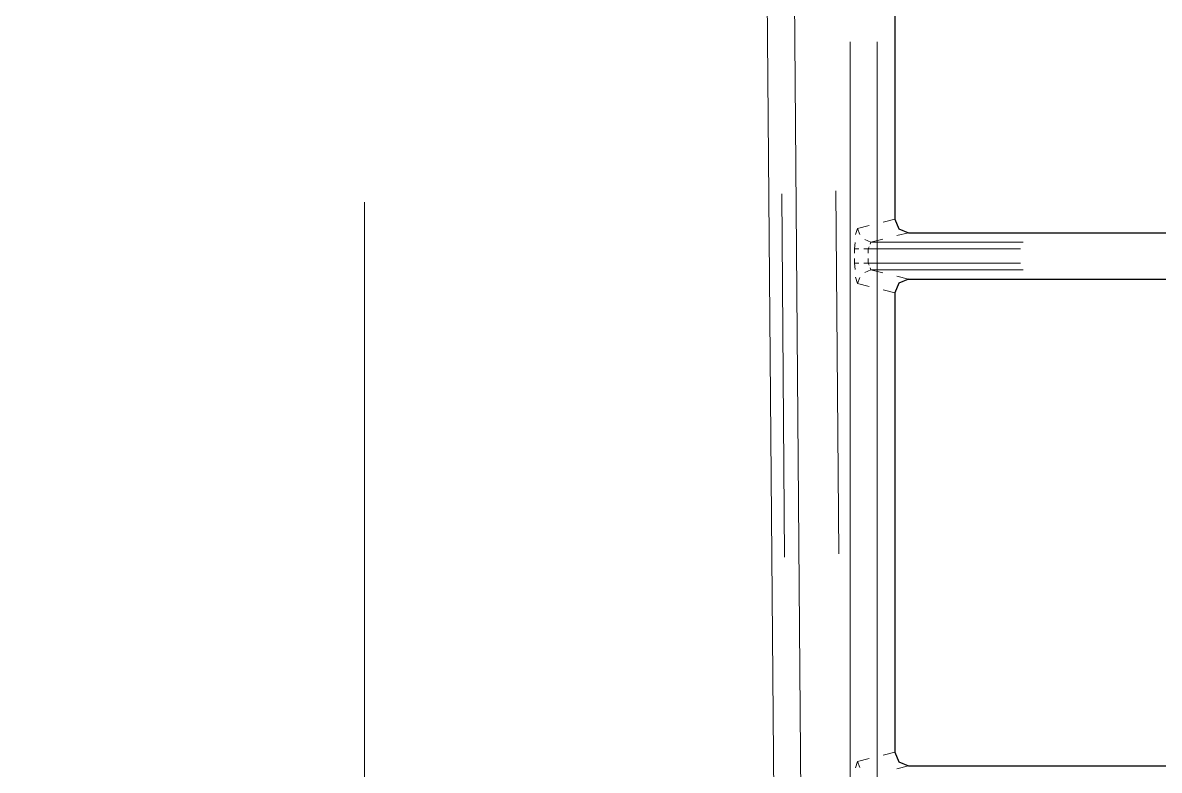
# Model space of a CAD drawing. Header units: millimetres. Extents: x 0 to 1989, y -338 to 950.
# Drawn here: x 535.8 to 619, y 182 to 236.6 of the extents above; entities that cross this region are included whole.
import ezdxf

# ---------------------------------------------------------------- set-up
doc = ezdxf.new("R2010")
doc.units = ezdxf.units.MM
doc.layers.add('DETAIL', color=8, linetype='Continuous')
doc.layers.add('FINE', color=9, linetype='Continuous')

msp = doc.modelspace()

# ---------------------------------------------------------------- linework, layer by layer
at = {"layer": 'DETAIL', "lineweight": 25}
for p, q in [((599.621, 255.888), (599.621, 222.276)), ((600.626, 221.28), (633.523, 221.28)), ((600.626, 217.883), (633.523, 217.883)), ((600.626, 182.28), (633.523, 182.28))]:
    msp.add_line(p, q, dxfattribs=at)
for points in [[(599.621, 222.276), (599.915, 221.572), (600.626, 221.28)], [(600.626, 217.883), (599.915, 217.592), (599.621, 216.888), (599.621, 183.276)], [(599.621, 183.276), (599.915, 182.572), (600.626, 182.28)]]:
    msp.add_lwpolyline(points, dxfattribs=at)
at = {"layer": 'FINE', "lineweight": 9}
for p, q in [((590.029, 272.09), (590.861, 167.904)), ((592.841, 168.017), (592.01, 272.204)), ((596.35, 164.508), (596.35, 235.238)), ((598.33, 235.238), (598.33, 164.508)), ((591.562, 197.56), (591.351, 224.115)), ((595.312, 224.341), (595.524, 197.787)), ((598.768, 222.064), (599.621, 222.276)), ((596.75, 221.144), (596.893, 221.598)), ((596.893, 221.598), (597.745, 221.81)), ((597.075, 221.159), (596.893, 221.598)), ((600.626, 221.28), (599.769, 221.067)), ((597.883, 220.599), (597.445, 220.783)), ((597.883, 220.599), (597.82, 220.443)), ((596.689, 220.099), (596.999, 220.099)), ((597.37, 220.099), (597.68, 220.099)), ((597.743, 220.255), (597.68, 220.099)), ((608.831, 220.099), (597.68, 220.099)), ((597.68, 220.099), (597.68, 219.776)), ((596.689, 219.065), (596.689, 219.388)), ((596.689, 219.065), (596.999, 219.065)), ((596.716, 218.589), (596.689, 219.065)), ((597.37, 219.065), (597.68, 219.065)), ((597.68, 219.388), (597.68, 219.065)), ((597.68, 219.065), (597.743, 218.909)), ((597.68, 219.065), (608.831, 219.065)), ((596.893, 217.565), (596.75, 218.019)), ((596.893, 217.565), (597.075, 218.005)), ((597.445, 218.38), (597.883, 218.565)), ((597.82, 218.721), (597.883, 218.565)), ((599.769, 218.096), (600.626, 217.883)), ((597.745, 217.354), (596.893, 217.565)), ((599.621, 216.888), (598.768, 217.099)), ((598.768, 183.064), (599.621, 183.276)), ((596.75, 182.144), (596.893, 182.598)), ((596.893, 182.598), (597.745, 182.81)), ((597.075, 182.159), (596.893, 182.598)), ((600.626, 182.28), (599.769, 182.067))]:
    msp.add_line(p, q, dxfattribs=at)
for points in [[(560.81, 223.516), (560.81, 150.875), (496.06, 150.875), (496.06, 77.082)], [(596.689, 219.776), (596.689, 220.099), (596.716, 220.574)], [(598.74, 220.812), (597.883, 220.599), (609.019, 220.599)], [(609.019, 218.565), (597.883, 218.565), (598.74, 218.352)]]:
    msp.add_lwpolyline(points, dxfattribs=at)

doc.saveas('drawing.dxf')
